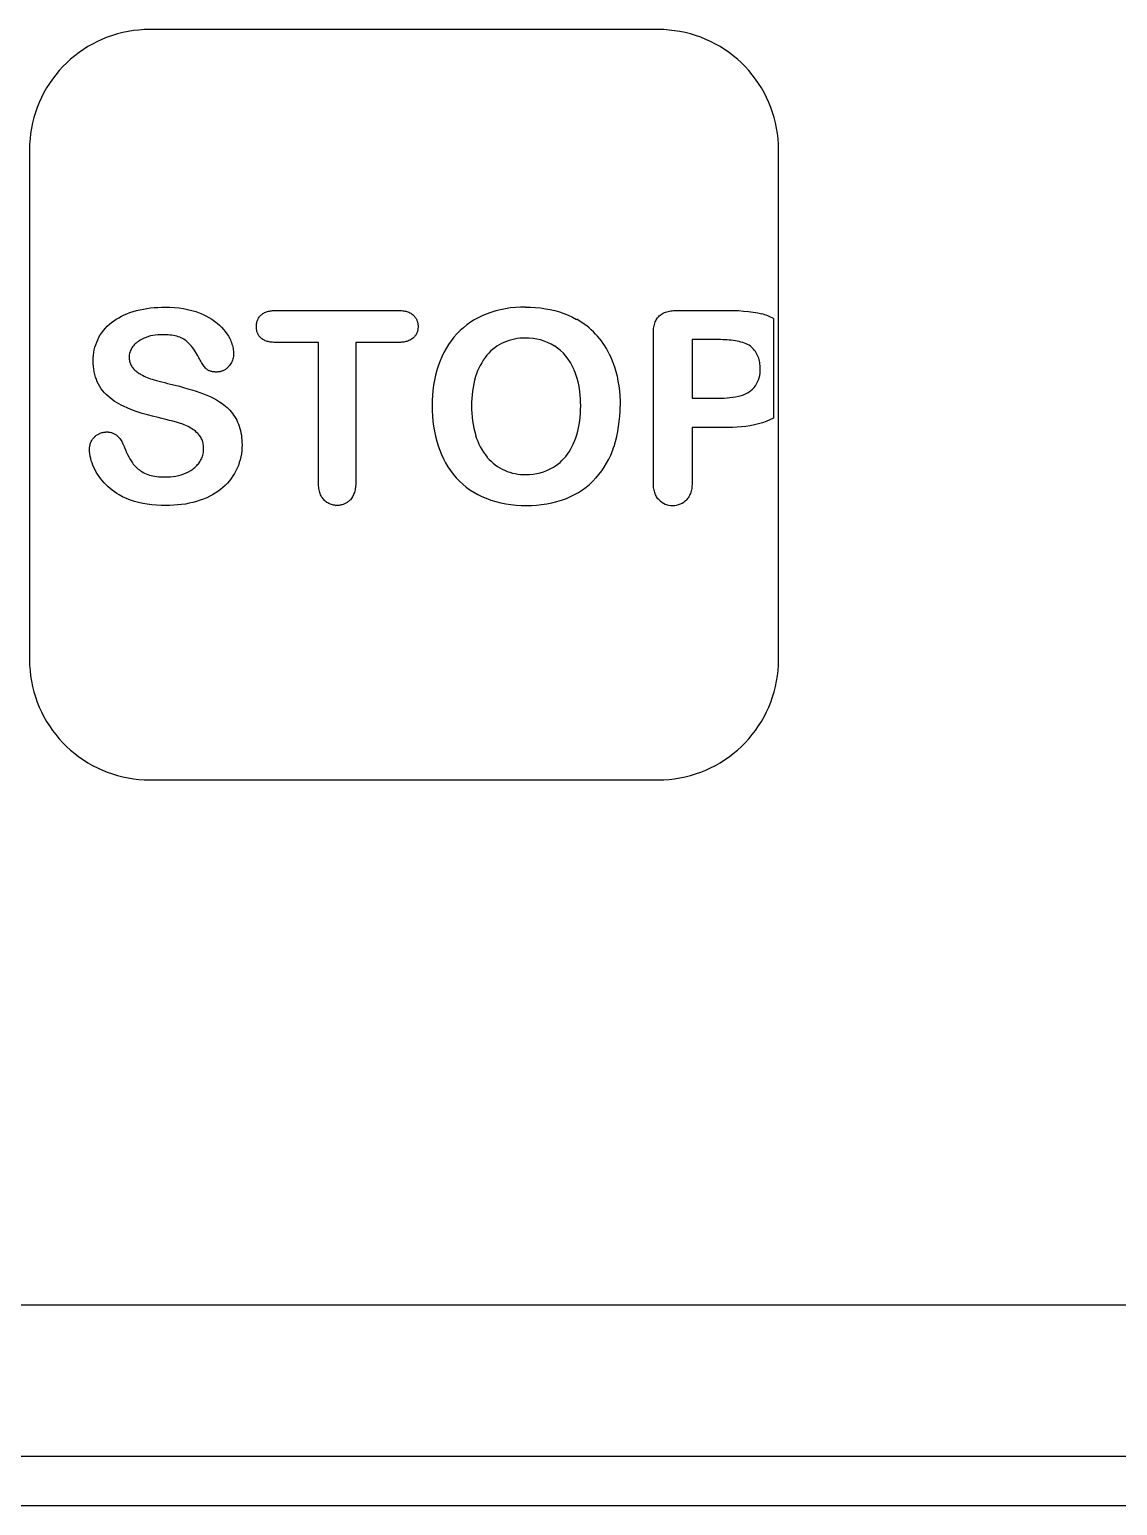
# Model space of a CAD drawing. Extents: x 0 to 144, y 0 to 348.
# Drawn here: x 42.36 to 56.81, y 198.23 to 217.84 of the extents above; entities that cross this region are included whole.
import ezdxf

# ---------------------------------------------------------------- set-up
doc = ezdxf.new("R2010")
doc.units = 0
doc.layers.add('-15N-THT. THIẾT BỊ ĐÓNG MỞ', color=40, linetype='CONTINUOUS')

# ---------------------------------------------------------------- blocks, each defined once
blk = doc.blocks.new('06 - N - SC VSD ATV630U07~55N4')
at = {"layer": '-15N-THT. THIẾT BỊ ĐÓNG MỞ'}
for p, q in [((-28.603, 43.732), (-28.669, 43.706)), ((-28.535, 43.756), (-28.603, 43.732)), ((-28.467, 43.777), (-28.535, 43.756)), ((-28.397, 43.795), (-28.467, 43.777)), ((-28.327, 43.809), (-28.397, 43.795)), ((-28.256, 43.821), (-28.327, 43.809)), ((-28.185, 43.829), (-28.256, 43.821)), ((-28.114, 43.834), (-28.185, 43.829)), ((-28.042, 43.835), (-28.114, 43.834)), ((-21.282, 43.835), (-28.042, 43.835)), ((-21.21, 43.834), (-21.282, 43.835)), ((-21.282, 43.835), (-21.282, 43.835)), ((-21.139, 43.829), (-21.21, 43.834)), ((-21.068, 43.82), (-21.139, 43.829)), ((-20.997, 43.809), (-21.068, 43.82)), ((-20.927, 43.794), (-20.997, 43.809)), ((-20.857, 43.777), (-20.927, 43.794)), ((-20.789, 43.756), (-20.857, 43.777)), ((-20.721, 43.732), (-20.789, 43.756)), ((-20.655, 43.705), (-20.721, 43.732)), ((-28.979, 43.529), (-29.036, 43.486)), ((-28.921, 43.57), (-28.979, 43.529)), ((-28.86, 43.608), (-28.921, 43.57)), ((-28.798, 43.643), (-28.86, 43.608)), ((-28.735, 43.676), (-28.798, 43.643)), ((-28.669, 43.706), (-28.735, 43.676)), ((-20.589, 43.676), (-20.655, 43.705)), ((-20.526, 43.643), (-20.589, 43.676)), ((-20.464, 43.608), (-20.526, 43.643)), ((-20.403, 43.57), (-20.464, 43.608)), ((-20.345, 43.529), (-20.403, 43.57)), ((-20.288, 43.486), (-20.345, 43.529)), ((-29.194, 43.342), (-29.242, 43.289)), ((-29.143, 43.392), (-29.194, 43.342)), ((-29.091, 43.44), (-29.143, 43.392)), ((-29.036, 43.486), (-29.091, 43.44)), ((-20.233, 43.44), (-20.288, 43.486)), ((-20.18, 43.392), (-20.233, 43.44)), ((-20.13, 43.342), (-20.18, 43.392)), ((-20.082, 43.289), (-20.13, 43.342)), ((-29.331, 43.178), (-29.372, 43.119)), ((-29.288, 43.235), (-29.331, 43.178)), ((-29.242, 43.289), (-29.288, 43.235)), ((-20.036, 43.235), (-20.082, 43.289)), ((-19.993, 43.178), (-20.036, 43.235)), ((-19.952, 43.119), (-19.993, 43.178)), ((-29.445, 42.997), (-29.477, 42.933)), ((-29.41, 43.059), (-29.445, 42.997)), ((-29.372, 43.119), (-29.41, 43.059)), ((-19.914, 43.059), (-19.952, 43.119)), ((-19.879, 42.997), (-19.914, 43.059)), ((-19.847, 42.933), (-19.879, 42.997)), ((-29.534, 42.801), (-29.557, 42.734)), ((-29.507, 42.868), (-29.534, 42.801)), ((-29.477, 42.933), (-29.507, 42.868)), ((-19.817, 42.868), (-19.847, 42.933)), ((-19.79, 42.801), (-19.817, 42.868)), ((-19.766, 42.734), (-19.79, 42.801)), ((-29.596, 42.596), (-29.611, 42.525)), ((-29.578, 42.665), (-29.596, 42.596)), ((-29.557, 42.734), (-29.578, 42.665)), ((-19.746, 42.665), (-19.766, 42.734)), ((-19.728, 42.596), (-19.746, 42.665)), ((-19.713, 42.525), (-19.728, 42.596)), ((-29.63, 42.383), (-29.635, 42.312)), ((-29.622, 42.455), (-29.63, 42.383)), ((-29.611, 42.525), (-29.622, 42.455)), ((-19.702, 42.455), (-19.713, 42.525)), ((-19.694, 42.383), (-19.702, 42.455)), ((-19.689, 42.312), (-19.694, 42.383)), ((-29.635, 42.312), (-29.637, 42.24)), ((-29.637, 42.24), (-29.637, 42.24)), ((-29.637, 42.24), (-29.637, 35.462)), ((-19.687, 42.24), (-19.689, 42.312)), ((-19.687, 35.462), (-19.687, 42.24)), ((-19.687, 42.24), (-19.687, 42.24)), ((-28.485, 39.987), (-28.452, 40.007)), ((-28.452, 40.007), (-28.417, 40.026)), ((-28.417, 40.026), (-28.381, 40.043)), ((-28.381, 40.043), (-28.344, 40.059)), ((-28.344, 40.059), (-28.302, 40.075)), ((-28.344, 40.059), (-28.344, 40.059)), ((-28.302, 40.075), (-28.259, 40.089)), ((-28.259, 40.089), (-28.215, 40.102)), ((-28.215, 40.102), (-28.17, 40.113)), ((-28.17, 40.113), (-28.124, 40.122)), ((-28.124, 40.122), (-28.077, 40.13)), ((-28.077, 40.13), (-28.03, 40.136)), ((-28.03, 40.136), (-27.981, 40.141)), ((-27.981, 40.141), (-27.932, 40.144)), ((-27.932, 40.144), (-27.883, 40.146)), ((-27.883, 40.146), (-27.833, 40.147)), ((-27.833, 40.147), (-27.771, 40.146)), ((-27.833, 40.147), (-27.833, 40.147)), ((-27.771, 40.146), (-27.71, 40.143)), ((-27.71, 40.143), (-27.651, 40.137)), ((-27.651, 40.137), (-27.593, 40.128)), ((-27.593, 40.128), (-27.536, 40.118)), ((-27.536, 40.118), (-27.481, 40.104)), ((-27.481, 40.104), (-27.428, 40.088)), ((-27.428, 40.088), (-27.382, 40.072)), ((-27.428, 40.088), (-27.428, 40.088)), ((-27.382, 40.072), (-27.338, 40.053)), ((-27.338, 40.053), (-27.295, 40.033)), ((-27.295, 40.033), (-27.254, 40.011)), ((-27.254, 40.011), (-27.215, 39.987)), ((-26.6, 39.993), (-26.595, 40.003)), ((-26.595, 40.003), (-26.588, 40.012)), ((-26.588, 40.012), (-26.582, 40.021)), ((-26.582, 40.021), (-26.574, 40.03)), ((-26.574, 40.03), (-26.566, 40.039)), ((-26.566, 40.039), (-26.557, 40.046)), ((-26.557, 40.046), (-26.547, 40.054)), ((-26.557, 40.046), (-26.557, 40.046)), ((-26.547, 40.054), (-26.537, 40.061)), ((-26.537, 40.061), (-26.526, 40.068)), ((-26.526, 40.068), (-26.514, 40.074)), ((-26.514, 40.074), (-26.502, 40.08)), ((-26.502, 40.08), (-26.49, 40.084)), ((-26.49, 40.084), (-26.477, 40.089)), ((-26.477, 40.089), (-26.464, 40.092)), ((-26.464, 40.092), (-26.45, 40.095)), ((-26.45, 40.095), (-26.436, 40.098)), ((-26.436, 40.098), (-26.422, 40.1)), ((-26.422, 40.1), (-26.407, 40.102)), ((-26.407, 40.102), (-26.392, 40.103)), ((-26.392, 40.103), (-26.378, 40.103)), ((-26.378, 40.103), (-26.362, 40.104)), ((-26.362, 40.104), (-24.74, 40.104)), ((-26.362, 40.104), (-26.362, 40.104)), ((-24.74, 40.104), (-24.724, 40.103)), ((-24.74, 40.104), (-24.74, 40.104)), ((-24.724, 40.103), (-24.709, 40.103)), ((-24.709, 40.103), (-24.694, 40.102)), ((-24.694, 40.102), (-24.679, 40.1)), ((-24.679, 40.1), (-24.664, 40.098)), ((-24.664, 40.098), (-24.65, 40.095)), ((-24.65, 40.095), (-24.636, 40.092)), ((-24.636, 40.092), (-24.623, 40.088)), ((-24.623, 40.088), (-24.61, 40.084)), ((-24.61, 40.084), (-24.597, 40.079)), ((-24.597, 40.079), (-24.585, 40.073)), ((-24.585, 40.073), (-24.573, 40.067)), ((-24.573, 40.067), (-24.562, 40.06)), ((-24.562, 40.06), (-24.552, 40.052)), ((-24.552, 40.052), (-24.542, 40.044)), ((-24.542, 40.044), (-24.535, 40.038)), ((-24.542, 40.044), (-24.542, 40.044)), ((-24.535, 40.038), (-24.529, 40.031)), ((-24.529, 40.031), (-24.523, 40.025)), ((-24.523, 40.025), (-24.517, 40.018)), ((-24.517, 40.018), (-24.512, 40.01)), ((-24.512, 40.01), (-24.507, 40.003)), ((-24.507, 40.003), (-24.502, 39.995)), ((-23.57, 40.055), (-23.57, 40.055)), ((-23.049, 40.147), (-22.981, 40.146)), ((-23.049, 40.147), (-23.049, 40.147)), ((-22.981, 40.146), (-22.914, 40.142)), ((-22.914, 40.142), (-22.849, 40.136)), ((-22.849, 40.136), (-22.784, 40.127)), ((-22.784, 40.127), (-22.72, 40.116)), ((-22.72, 40.116), (-22.658, 40.101)), ((-22.658, 40.101), (-22.597, 40.084)), ((-22.597, 40.084), (-22.538, 40.064)), ((-22.538, 40.064), (-22.48, 40.041)), ((-22.48, 40.041), (-22.423, 40.015)), ((-22.423, 40.015), (-22.369, 39.985)), ((-21.302, 39.994), (-21.293, 40.007)), ((-21.293, 40.007), (-21.283, 40.02)), ((-21.283, 40.02), (-21.272, 40.031)), ((-21.272, 40.031), (-21.26, 40.041)), ((-21.272, 40.031), (-21.272, 40.031)), ((-21.26, 40.041), (-21.247, 40.05)), ((-21.247, 40.05), (-21.234, 40.059)), ((-21.234, 40.059), (-21.219, 40.067)), ((-21.219, 40.067), (-21.204, 40.074)), ((-21.204, 40.074), (-21.188, 40.08)), ((-21.188, 40.08), (-21.172, 40.085)), ((-21.172, 40.085), (-21.155, 40.09)), ((-21.155, 40.09), (-21.137, 40.094)), ((-21.137, 40.094), (-21.119, 40.097)), ((-21.119, 40.097), (-21.101, 40.099)), ((-21.101, 40.099), (-21.082, 40.101)), ((-21.082, 40.101), (-21.063, 40.103)), ((-21.063, 40.103), (-21.043, 40.103)), ((-21.043, 40.103), (-21.024, 40.104)), ((-21.024, 40.104), (-20.361, 40.104)), ((-21.024, 40.104), (-21.024, 40.104)), ((-20.361, 40.104), (-20.289, 40.103)), ((-20.361, 40.104), (-20.361, 40.104)), ((-20.289, 40.103), (-20.219, 40.101)), ((-20.219, 40.101), (-20.151, 40.096)), ((-20.151, 40.096), (-20.085, 40.09)), ((-20.085, 40.09), (-20.023, 40.082)), ((-20.023, 40.082), (-19.964, 40.071)), ((-19.964, 40.071), (-19.909, 40.058)), ((-19.909, 40.058), (-19.909, 40.058)), ((-28.696, 39.778), (-28.676, 39.808)), ((-28.676, 39.808), (-28.653, 39.838)), ((-28.676, 39.808), (-28.676, 39.808)), ((-28.653, 39.838), (-28.629, 39.866)), ((-28.629, 39.866), (-28.604, 39.893)), ((-28.604, 39.893), (-28.576, 39.919)), ((-28.576, 39.919), (-28.547, 39.943)), ((-28.547, 39.943), (-28.517, 39.966)), ((-28.517, 39.966), (-28.485, 39.987)), ((-27.215, 39.987), (-27.178, 39.961)), ((-27.178, 39.961), (-27.143, 39.933)), ((-27.143, 39.933), (-27.114, 39.907)), ((-27.143, 39.933), (-27.143, 39.933)), ((-27.114, 39.907), (-27.086, 39.88)), ((-27.086, 39.88), (-27.06, 39.852)), ((-27.06, 39.852), (-27.036, 39.823)), ((-27.036, 39.823), (-27.014, 39.793)), ((-26.623, 39.902), (-26.622, 39.914)), ((-26.623, 39.89), (-26.623, 39.902)), ((-26.623, 39.88), (-26.623, 39.89)), ((-26.623, 39.89), (-26.623, 39.89)), ((-26.623, 39.871), (-26.623, 39.88)), ((-26.622, 39.862), (-26.623, 39.871)), ((-26.622, 39.914), (-26.621, 39.926)), ((-26.621, 39.852), (-26.622, 39.862)), ((-26.621, 39.926), (-26.619, 39.938)), ((-26.619, 39.843), (-26.621, 39.852)), ((-26.619, 39.938), (-26.617, 39.95)), ((-26.617, 39.834), (-26.619, 39.843)), ((-26.617, 39.95), (-26.614, 39.961)), ((-26.615, 39.825), (-26.617, 39.834)), ((-26.612, 39.816), (-26.615, 39.825)), ((-26.614, 39.961), (-26.61, 39.972)), ((-26.609, 39.808), (-26.612, 39.816)), ((-26.61, 39.972), (-26.605, 39.982)), ((-26.606, 39.8), (-26.609, 39.808)), ((-26.605, 39.982), (-26.6, 39.993)), ((-24.502, 39.995), (-24.498, 39.987)), ((-24.498, 39.987), (-24.494, 39.979)), ((-24.494, 39.979), (-24.49, 39.971)), ((-24.49, 39.808), (-24.494, 39.8)), ((-24.49, 39.971), (-24.487, 39.963)), ((-24.487, 39.817), (-24.49, 39.808)), ((-24.487, 39.963), (-24.485, 39.954)), ((-24.484, 39.825), (-24.487, 39.817)), ((-24.485, 39.954), (-24.482, 39.945)), ((-24.482, 39.834), (-24.484, 39.825)), ((-24.482, 39.945), (-24.48, 39.936)), ((-24.48, 39.843), (-24.482, 39.834)), ((-24.48, 39.936), (-24.478, 39.927)), ((-24.478, 39.852), (-24.48, 39.843)), ((-24.478, 39.927), (-24.477, 39.918)), ((-24.477, 39.862), (-24.478, 39.852)), ((-24.477, 39.918), (-24.476, 39.909)), ((-24.476, 39.871), (-24.477, 39.862)), ((-24.476, 39.909), (-24.476, 39.899)), ((-24.476, 39.899), (-24.476, 39.89)), ((-24.476, 39.89), (-24.476, 39.88)), ((-24.476, 39.89), (-24.476, 39.89)), ((-24.476, 39.88), (-24.476, 39.871)), ((-22.369, 39.985), (-22.369, 39.985)), ((-21.35, 39.807), (-21.349, 39.826)), ((-21.35, 39.787), (-21.35, 39.807)), ((-21.349, 39.826), (-21.348, 39.845)), ((-21.348, 39.845), (-21.346, 39.864)), ((-21.346, 39.864), (-21.343, 39.882)), ((-21.343, 39.882), (-21.34, 39.9)), ((-21.34, 39.9), (-21.336, 39.917)), ((-21.336, 39.917), (-21.331, 39.934)), ((-21.331, 39.934), (-21.325, 39.95)), ((-21.325, 39.95), (-21.318, 39.965)), ((-21.318, 39.965), (-21.311, 39.98)), ((-21.311, 39.98), (-21.302, 39.994)), ((-19.755, 39.995), (-19.755, 38.674)), ((-19.755, 39.995), (-19.755, 39.995)), ((-28.776, 39.579), (-28.767, 39.614)), ((-28.767, 39.614), (-28.757, 39.648)), ((-28.757, 39.648), (-28.744, 39.682)), ((-28.744, 39.682), (-28.73, 39.715)), ((-28.73, 39.715), (-28.714, 39.747)), ((-28.714, 39.747), (-28.696, 39.778)), ((-28.267, 39.619), (-28.276, 39.605)), ((-28.256, 39.632), (-28.267, 39.619)), ((-28.245, 39.645), (-28.256, 39.632)), ((-28.232, 39.658), (-28.245, 39.645)), ((-28.219, 39.669), (-28.232, 39.658)), ((-28.206, 39.681), (-28.219, 39.669)), ((-28.191, 39.692), (-28.206, 39.681)), ((-28.167, 39.708), (-28.191, 39.692)), ((-28.191, 39.692), (-28.191, 39.692)), ((-28.141, 39.722), (-28.167, 39.708)), ((-28.115, 39.735), (-28.141, 39.722)), ((-28.087, 39.746), (-28.115, 39.735)), ((-28.058, 39.756), (-28.087, 39.746)), ((-28.028, 39.764), (-28.058, 39.756)), ((-27.997, 39.77), (-28.028, 39.764)), ((-27.966, 39.775), (-27.997, 39.77)), ((-27.934, 39.778), (-27.966, 39.775)), ((-27.901, 39.78), (-27.934, 39.778)), ((-27.868, 39.78), (-27.901, 39.78)), ((-27.843, 39.78), (-27.868, 39.78)), ((-27.868, 39.78), (-27.868, 39.78)), ((-27.819, 39.779), (-27.843, 39.78)), ((-27.795, 39.778), (-27.819, 39.779)), ((-27.772, 39.776), (-27.795, 39.778)), ((-27.749, 39.773), (-27.772, 39.776)), ((-27.726, 39.769), (-27.749, 39.773)), ((-27.704, 39.765), (-27.726, 39.769)), ((-27.682, 39.76), (-27.704, 39.765)), ((-27.662, 39.754), (-27.682, 39.76)), ((-27.642, 39.747), (-27.662, 39.754)), ((-27.623, 39.739), (-27.642, 39.747)), ((-27.604, 39.73), (-27.623, 39.739)), ((-27.587, 39.721), (-27.604, 39.73)), ((-27.571, 39.71), (-27.587, 39.721)), ((-27.555, 39.698), (-27.571, 39.71)), ((-27.537, 39.682), (-27.555, 39.698)), ((-27.555, 39.698), (-27.555, 39.698)), ((-27.519, 39.665), (-27.537, 39.682)), ((-27.502, 39.648), (-27.519, 39.665)), ((-27.486, 39.629), (-27.502, 39.648)), ((-27.47, 39.609), (-27.486, 39.629)), ((-27.455, 39.588), (-27.47, 39.609)), ((-27.014, 39.793), (-26.995, 39.763)), ((-26.995, 39.763), (-26.978, 39.732)), ((-26.978, 39.732), (-26.969, 39.713)), ((-26.978, 39.732), (-26.978, 39.732)), ((-26.969, 39.713), (-26.961, 39.694)), ((-26.961, 39.694), (-26.954, 39.676)), ((-26.954, 39.676), (-26.948, 39.657)), ((-26.948, 39.657), (-26.942, 39.638)), ((-26.942, 39.638), (-26.937, 39.619)), ((-26.937, 39.619), (-26.933, 39.6)), ((-26.602, 39.791), (-26.606, 39.8)), ((-26.598, 39.784), (-26.602, 39.791)), ((-26.594, 39.776), (-26.598, 39.784)), ((-26.589, 39.768), (-26.594, 39.776)), ((-26.584, 39.761), (-26.589, 39.768)), ((-26.578, 39.754), (-26.584, 39.761)), ((-26.572, 39.747), (-26.578, 39.754)), ((-26.566, 39.741), (-26.572, 39.747)), ((-26.559, 39.735), (-26.566, 39.741)), ((-26.55, 39.727), (-26.559, 39.735)), ((-26.559, 39.735), (-26.559, 39.735)), ((-26.539, 39.719), (-26.55, 39.727)), ((-26.528, 39.713), (-26.539, 39.719)), ((-26.517, 39.707), (-26.528, 39.713)), ((-26.505, 39.701), (-26.517, 39.707)), ((-26.492, 39.696), (-26.505, 39.701)), ((-26.479, 39.692), (-26.492, 39.696)), ((-26.466, 39.689), (-26.479, 39.692)), ((-26.452, 39.686), (-26.466, 39.689)), ((-26.438, 39.683), (-26.452, 39.686)), ((-26.423, 39.681), (-26.438, 39.683)), ((-26.408, 39.68), (-26.423, 39.681)), ((-26.393, 39.679), (-26.408, 39.68)), ((-26.378, 39.678), (-26.393, 39.679)), ((-26.362, 39.678), (-26.378, 39.678)), ((-25.799, 39.678), (-26.362, 39.678)), ((-26.362, 39.678), (-26.362, 39.678)), ((-25.799, 37.827), (-25.799, 39.678)), ((-25.799, 39.678), (-25.799, 39.678)), ((-24.74, 39.678), (-25.303, 39.678)), ((-25.303, 39.678), (-25.303, 37.827)), ((-25.303, 39.678), (-25.303, 39.678)), ((-24.725, 39.678), (-24.74, 39.678)), ((-24.74, 39.678), (-24.74, 39.678)), ((-24.709, 39.679), (-24.725, 39.678)), ((-24.694, 39.68), (-24.709, 39.679)), ((-24.68, 39.681), (-24.694, 39.68)), ((-24.665, 39.683), (-24.68, 39.681)), ((-24.651, 39.686), (-24.665, 39.683)), ((-24.637, 39.689), (-24.651, 39.686)), ((-24.623, 39.693), (-24.637, 39.689)), ((-24.61, 39.697), (-24.623, 39.693)), ((-24.597, 39.702), (-24.61, 39.697)), ((-24.585, 39.707), (-24.597, 39.702)), ((-24.574, 39.714), (-24.585, 39.707)), ((-24.563, 39.72), (-24.574, 39.714)), ((-24.552, 39.728), (-24.563, 39.72)), ((-24.542, 39.736), (-24.552, 39.728)), ((-24.535, 39.742), (-24.542, 39.736)), ((-24.542, 39.736), (-24.542, 39.736)), ((-24.529, 39.748), (-24.535, 39.742)), ((-24.523, 39.755), (-24.529, 39.748)), ((-24.517, 39.762), (-24.523, 39.755)), ((-24.512, 39.769), (-24.517, 39.762)), ((-24.507, 39.776), (-24.512, 39.769)), ((-24.502, 39.784), (-24.507, 39.776)), ((-24.498, 39.792), (-24.502, 39.784)), ((-24.494, 39.8), (-24.498, 39.792)), ((-23.96, 39.793), (-23.96, 39.793)), ((-23.335, 39.678), (-23.335, 39.678)), ((-23.049, 39.737), (-23.049, 39.737)), ((-22.664, 39.631), (-22.664, 39.631)), ((-21.35, 37.823), (-21.35, 39.787)), ((-21.35, 39.787), (-21.35, 39.787)), ((-20.486, 39.716), (-20.834, 39.716)), ((-20.834, 39.716), (-20.834, 38.937)), ((-20.834, 39.716), (-20.834, 39.716)), ((-20.457, 39.716), (-20.486, 39.716)), ((-20.486, 39.716), (-20.486, 39.716)), ((-20.428, 39.715), (-20.457, 39.716)), ((-20.399, 39.714), (-20.428, 39.715)), ((-20.37, 39.712), (-20.399, 39.714)), ((-20.342, 39.71), (-20.37, 39.712)), ((-20.315, 39.707), (-20.342, 39.71)), ((-20.288, 39.704), (-20.315, 39.707)), ((-20.261, 39.7), (-20.288, 39.704)), ((-20.235, 39.695), (-20.261, 39.7)), ((-20.21, 39.69), (-20.235, 39.695)), ((-20.186, 39.684), (-20.21, 39.69)), ((-20.162, 39.677), (-20.186, 39.684)), ((-20.14, 39.669), (-20.162, 39.677)), ((-20.118, 39.66), (-20.14, 39.669)), ((-20.098, 39.65), (-20.118, 39.66)), ((-20.079, 39.64), (-20.098, 39.65)), ((-20.061, 39.628), (-20.079, 39.64)), ((-20.045, 39.615), (-20.061, 39.628)), ((-20.031, 39.602), (-20.045, 39.615)), ((-28.791, 39.434), (-28.79, 39.471)), ((-28.79, 39.397), (-28.791, 39.434)), ((-28.791, 39.434), (-28.791, 39.434)), ((-28.79, 39.471), (-28.787, 39.508)), ((-28.787, 39.508), (-28.782, 39.544)), ((-28.782, 39.544), (-28.776, 39.579)), ((-28.312, 39.498), (-28.313, 39.481)), ((-28.313, 39.481), (-28.312, 39.468)), ((-28.313, 39.481), (-28.313, 39.481)), ((-28.311, 39.514), (-28.312, 39.498)), ((-28.312, 39.468), (-28.311, 39.455)), ((-28.308, 39.53), (-28.311, 39.514)), ((-28.311, 39.455), (-28.31, 39.442)), ((-28.31, 39.442), (-28.308, 39.429)), ((-28.304, 39.546), (-28.308, 39.53)), ((-28.308, 39.429), (-28.305, 39.417)), ((-28.305, 39.417), (-28.301, 39.405)), ((-28.298, 39.562), (-28.304, 39.546)), ((-28.292, 39.577), (-28.298, 39.562)), ((-28.285, 39.591), (-28.292, 39.577)), ((-28.276, 39.605), (-28.285, 39.591)), ((-27.44, 39.567), (-27.455, 39.588)), ((-27.426, 39.545), (-27.44, 39.567)), ((-27.413, 39.522), (-27.426, 39.545)), ((-27.4, 39.499), (-27.413, 39.522)), ((-27.387, 39.475), (-27.4, 39.499)), ((-27.379, 39.459), (-27.387, 39.475)), ((-27.387, 39.475), (-27.387, 39.475)), ((-27.371, 39.443), (-27.379, 39.459)), ((-27.362, 39.428), (-27.371, 39.443)), ((-27.354, 39.413), (-27.362, 39.428)), ((-27.345, 39.399), (-27.354, 39.413)), ((-26.953, 39.413), (-26.961, 39.399)), ((-26.946, 39.428), (-26.953, 39.413)), ((-26.94, 39.444), (-26.946, 39.428)), ((-26.935, 39.459), (-26.94, 39.444)), ((-26.931, 39.475), (-26.935, 39.459)), ((-26.933, 39.6), (-26.93, 39.581)), ((-26.928, 39.492), (-26.931, 39.475)), ((-26.93, 39.581), (-26.928, 39.562)), ((-26.928, 39.562), (-26.926, 39.544)), ((-26.926, 39.508), (-26.928, 39.492)), ((-26.926, 39.544), (-26.926, 39.525)), ((-26.926, 39.525), (-26.926, 39.508)), ((-26.926, 39.525), (-26.926, 39.525)), ((-23.561, 39.509), (-23.561, 39.509)), ((-21.938, 39.528), (-21.912, 39.471)), ((-21.938, 39.528), (-21.938, 39.528)), ((-21.912, 39.471), (-21.888, 39.413)), ((-21.888, 39.413), (-21.867, 39.353)), ((-20.018, 39.587), (-20.031, 39.602)), ((-20.031, 39.602), (-20.031, 39.602)), ((-20.005, 39.572), (-20.018, 39.587)), ((-19.994, 39.556), (-20.005, 39.572)), ((-19.983, 39.54), (-19.994, 39.556)), ((-19.974, 39.523), (-19.983, 39.54)), ((-19.965, 39.505), (-19.974, 39.523)), ((-19.958, 39.487), (-19.965, 39.505)), ((-19.951, 39.468), (-19.958, 39.487)), ((-19.945, 39.45), (-19.951, 39.468)), ((-19.941, 39.43), (-19.945, 39.45)), ((-19.937, 39.41), (-19.941, 39.43)), ((-28.788, 39.36), (-28.79, 39.397)), ((-28.784, 39.323), (-28.788, 39.36)), ((-28.778, 39.288), (-28.784, 39.323)), ((-28.77, 39.253), (-28.778, 39.288)), ((-28.761, 39.219), (-28.77, 39.253)), ((-28.749, 39.186), (-28.761, 39.219)), ((-28.301, 39.405), (-28.296, 39.393)), ((-28.296, 39.393), (-28.291, 39.381)), ((-28.291, 39.381), (-28.285, 39.37)), ((-28.285, 39.37), (-28.279, 39.359)), ((-28.279, 39.359), (-28.271, 39.349)), ((-28.271, 39.349), (-28.263, 39.339)), ((-28.271, 39.349), (-28.271, 39.349)), ((-28.263, 39.339), (-28.255, 39.328)), ((-28.255, 39.328), (-28.245, 39.319)), ((-28.245, 39.319), (-28.236, 39.309)), ((-28.236, 39.309), (-28.226, 39.3)), ((-28.226, 39.3), (-28.215, 39.292)), ((-28.215, 39.292), (-28.204, 39.283)), ((-28.204, 39.283), (-28.193, 39.275)), ((-28.193, 39.275), (-28.181, 39.267)), ((-28.181, 39.267), (-28.169, 39.26)), ((-28.169, 39.26), (-28.157, 39.253)), ((-28.157, 39.253), (-28.136, 39.242)), ((-28.157, 39.253), (-28.157, 39.253)), ((-28.136, 39.242), (-28.115, 39.232)), ((-28.115, 39.232), (-28.094, 39.222)), ((-28.094, 39.222), (-28.073, 39.213)), ((-27.336, 39.386), (-27.345, 39.399)), ((-27.327, 39.373), (-27.336, 39.386)), ((-27.318, 39.36), (-27.327, 39.373)), ((-27.308, 39.349), (-27.318, 39.36)), ((-27.299, 39.338), (-27.308, 39.349)), ((-27.289, 39.328), (-27.299, 39.338)), ((-27.282, 39.322), (-27.289, 39.328)), ((-27.289, 39.328), (-27.289, 39.328)), ((-27.275, 39.317), (-27.282, 39.322)), ((-27.267, 39.312), (-27.275, 39.317)), ((-27.259, 39.307), (-27.267, 39.312)), ((-27.251, 39.303), (-27.259, 39.307)), ((-27.242, 39.299), (-27.251, 39.303)), ((-27.233, 39.296), (-27.242, 39.299)), ((-27.224, 39.293), (-27.233, 39.296)), ((-27.214, 39.291), (-27.224, 39.293)), ((-27.205, 39.289), (-27.214, 39.291)), ((-27.195, 39.288), (-27.205, 39.289)), ((-27.185, 39.286), (-27.195, 39.288)), ((-27.174, 39.286), (-27.185, 39.286)), ((-27.164, 39.285), (-27.174, 39.286)), ((-27.153, 39.285), (-27.164, 39.285)), ((-27.144, 39.285), (-27.153, 39.285)), ((-27.153, 39.285), (-27.153, 39.285)), ((-27.134, 39.286), (-27.144, 39.285)), ((-27.124, 39.287), (-27.134, 39.286)), ((-27.115, 39.288), (-27.124, 39.287)), ((-27.105, 39.29), (-27.115, 39.288)), ((-27.096, 39.292), (-27.105, 39.29)), ((-27.087, 39.295), (-27.096, 39.292)), ((-27.078, 39.298), (-27.087, 39.295)), ((-27.069, 39.301), (-27.078, 39.298)), ((-27.06, 39.305), (-27.069, 39.301)), ((-27.052, 39.31), (-27.06, 39.305)), ((-27.043, 39.314), (-27.052, 39.31)), ((-27.035, 39.32), (-27.043, 39.314)), ((-27.028, 39.325), (-27.035, 39.32)), ((-27.02, 39.331), (-27.028, 39.325)), ((-27.013, 39.337), (-27.02, 39.331)), ((-27.005, 39.344), (-27.013, 39.337)), ((-26.998, 39.351), (-27.005, 39.344)), ((-26.992, 39.358), (-26.998, 39.351)), ((-26.981, 39.371), (-26.992, 39.358)), ((-26.992, 39.358), (-26.992, 39.358)), ((-26.971, 39.385), (-26.981, 39.371)), ((-26.961, 39.399), (-26.971, 39.385)), ((-24.204, 39.375), (-24.204, 39.375)), ((-23.711, 39.224), (-23.711, 39.224)), ((-22.39, 39.281), (-22.406, 39.321)), ((-22.406, 39.321), (-22.406, 39.321)), ((-22.375, 39.241), (-22.39, 39.281)), ((-22.362, 39.199), (-22.375, 39.241)), ((-21.867, 39.353), (-21.849, 39.292)), ((-21.849, 39.292), (-21.833, 39.229)), ((-21.833, 39.229), (-21.82, 39.166)), ((-19.934, 39.39), (-19.937, 39.41)), ((-19.932, 39.37), (-19.934, 39.39)), ((-19.931, 39.349), (-19.932, 39.37)), ((-19.93, 39.328), (-19.931, 39.349)), ((-19.93, 39.328), (-19.93, 39.328)), ((-28.736, 39.153), (-28.749, 39.186)), ((-28.72, 39.122), (-28.736, 39.153)), ((-28.703, 39.093), (-28.72, 39.122)), ((-28.683, 39.064), (-28.703, 39.093)), ((-28.662, 39.037), (-28.683, 39.064)), ((-28.683, 39.064), (-28.683, 39.064)), ((-28.64, 39.011), (-28.662, 39.037)), ((-28.073, 39.213), (-28.052, 39.205)), ((-28.052, 39.205), (-28.031, 39.197)), ((-28.031, 39.197), (-28.009, 39.19)), ((-28.009, 39.19), (-27.981, 39.182)), ((-28.009, 39.19), (-28.009, 39.19)), ((-27.981, 39.182), (-27.95, 39.173)), ((-27.95, 39.173), (-27.916, 39.164)), ((-27.916, 39.164), (-27.879, 39.154)), ((-27.879, 39.154), (-27.841, 39.145)), ((-27.841, 39.145), (-27.802, 39.135)), ((-27.802, 39.135), (-27.762, 39.125)), ((-27.762, 39.125), (-27.704, 39.111)), ((-27.762, 39.125), (-27.762, 39.125)), ((-27.704, 39.111), (-27.646, 39.096)), ((-27.646, 39.096), (-27.59, 39.08)), ((-27.59, 39.08), (-27.534, 39.064)), ((-27.534, 39.064), (-27.479, 39.048)), ((-27.479, 39.048), (-27.425, 39.031)), ((-27.425, 39.031), (-27.373, 39.013)), ((-22.351, 39.156), (-22.362, 39.199)), ((-22.341, 39.113), (-22.351, 39.156)), ((-22.333, 39.068), (-22.341, 39.113)), ((-22.326, 39.023), (-22.333, 39.068)), ((-22.321, 38.977), (-22.326, 39.023)), ((-21.82, 39.166), (-21.81, 39.101)), ((-21.81, 39.101), (-21.802, 39.035)), ((-21.802, 39.035), (-21.796, 38.969)), ((-19.995, 39.101), (-19.995, 39.101)), ((-28.617, 38.987), (-28.64, 39.011)), ((-28.592, 38.963), (-28.617, 38.987)), ((-28.566, 38.941), (-28.592, 38.963)), ((-28.54, 38.919), (-28.566, 38.941)), ((-28.512, 38.899), (-28.54, 38.919)), ((-28.482, 38.88), (-28.512, 38.899)), ((-28.452, 38.862), (-28.482, 38.88)), ((-28.421, 38.845), (-28.452, 38.862)), ((-28.389, 38.83), (-28.421, 38.845)), ((-28.331, 38.804), (-28.389, 38.83)), ((-28.389, 38.83), (-28.389, 38.83)), ((-27.373, 39.013), (-27.326, 38.996)), ((-27.373, 39.013), (-27.373, 39.013)), ((-27.326, 38.996), (-27.281, 38.978)), ((-27.281, 38.978), (-27.236, 38.958)), ((-27.236, 38.958), (-27.194, 38.937)), ((-27.194, 38.937), (-27.152, 38.915)), ((-27.152, 38.915), (-27.113, 38.891)), ((-27.113, 38.891), (-27.076, 38.865)), ((-27.076, 38.865), (-27.054, 38.849)), ((-27.076, 38.865), (-27.076, 38.865)), ((-27.054, 38.849), (-27.033, 38.832)), ((-27.033, 38.832), (-27.013, 38.815)), ((-24.288, 38.837), (-24.288, 38.837)), ((-23.765, 38.837), (-23.765, 38.837)), ((-22.318, 38.931), (-22.321, 38.977)), ((-22.316, 38.884), (-22.318, 38.931)), ((-22.315, 38.837), (-22.316, 38.884)), ((-22.316, 38.786), (-22.315, 38.837)), ((-22.315, 38.837), (-22.315, 38.837)), ((-21.796, 38.969), (-21.793, 38.901)), ((-21.793, 38.901), (-21.792, 38.833)), ((-21.792, 38.833), (-21.792, 38.833)), ((-20.834, 38.937), (-20.486, 38.937)), ((-20.834, 38.937), (-20.834, 38.937)), ((-20.486, 38.937), (-20.486, 38.937)), ((-20.182, 38.975), (-20.182, 38.975)), ((-28.269, 38.779), (-28.331, 38.804)), ((-28.205, 38.757), (-28.269, 38.779)), ((-28.139, 38.735), (-28.205, 38.757)), ((-28.071, 38.716), (-28.139, 38.735)), ((-28.001, 38.697), (-28.071, 38.716)), ((-27.929, 38.68), (-28.001, 38.697)), ((-27.877, 38.668), (-27.929, 38.68)), ((-27.929, 38.68), (-27.929, 38.68)), ((-27.827, 38.656), (-27.877, 38.668)), ((-27.778, 38.643), (-27.827, 38.656)), ((-27.731, 38.631), (-27.778, 38.643)), ((-27.686, 38.618), (-27.731, 38.631)), ((-27.013, 38.815), (-26.993, 38.796)), ((-26.993, 38.796), (-26.975, 38.777)), ((-26.975, 38.777), (-26.957, 38.757)), ((-26.957, 38.757), (-26.941, 38.736)), ((-26.941, 38.736), (-26.925, 38.714)), ((-26.925, 38.714), (-26.91, 38.692)), ((-26.91, 38.692), (-26.897, 38.669)), ((-26.897, 38.669), (-26.884, 38.645)), ((-26.884, 38.645), (-26.872, 38.619)), ((-26.884, 38.645), (-26.884, 38.645)), ((-22.334, 38.59), (-22.327, 38.638)), ((-22.327, 38.638), (-22.322, 38.687)), ((-22.322, 38.687), (-22.318, 38.736)), ((-22.318, 38.736), (-22.316, 38.786)), ((-19.85, 38.63), (-19.9, 38.611)), ((-19.801, 38.651), (-19.85, 38.63)), ((-19.755, 38.674), (-19.801, 38.651)), ((-19.755, 38.674), (-19.755, 38.674)), ((-28.768, 38.428), (-28.761, 38.435)), ((-28.761, 38.435), (-28.754, 38.441)), ((-28.754, 38.441), (-28.746, 38.447)), ((-28.746, 38.447), (-28.738, 38.452)), ((-28.738, 38.452), (-28.73, 38.457)), ((-28.73, 38.457), (-28.722, 38.462)), ((-28.722, 38.462), (-28.713, 38.466)), ((-28.713, 38.466), (-28.704, 38.47)), ((-28.704, 38.47), (-28.696, 38.474)), ((-28.696, 38.474), (-28.686, 38.477)), ((-28.686, 38.477), (-28.677, 38.48)), ((-28.677, 38.48), (-28.668, 38.482)), ((-28.668, 38.482), (-28.658, 38.484)), ((-28.658, 38.484), (-28.648, 38.486)), ((-28.648, 38.486), (-28.638, 38.487)), ((-28.638, 38.487), (-28.628, 38.488)), ((-28.628, 38.488), (-28.618, 38.489)), ((-28.618, 38.489), (-28.608, 38.489)), ((-28.608, 38.489), (-28.598, 38.489)), ((-28.608, 38.489), (-28.608, 38.489)), ((-28.598, 38.489), (-28.588, 38.488)), ((-28.588, 38.488), (-28.578, 38.487)), ((-28.578, 38.487), (-28.568, 38.485)), ((-28.568, 38.485), (-28.558, 38.483)), ((-28.558, 38.483), (-28.548, 38.481)), ((-28.548, 38.481), (-28.539, 38.478)), ((-28.539, 38.478), (-28.53, 38.474)), ((-28.53, 38.474), (-28.521, 38.47)), ((-28.521, 38.47), (-28.512, 38.466)), ((-28.512, 38.466), (-28.503, 38.461)), ((-28.503, 38.461), (-28.495, 38.455)), ((-28.495, 38.455), (-28.486, 38.45)), ((-28.486, 38.45), (-28.479, 38.443)), ((-28.479, 38.443), (-28.471, 38.437)), ((-28.471, 38.437), (-28.46, 38.426)), ((-28.471, 38.437), (-28.471, 38.437)), ((-27.643, 38.605), (-27.686, 38.618)), ((-27.602, 38.591), (-27.643, 38.605)), ((-27.581, 38.584), (-27.602, 38.591)), ((-27.602, 38.591), (-27.602, 38.591)), ((-27.56, 38.576), (-27.581, 38.584)), ((-27.54, 38.567), (-27.56, 38.576)), ((-27.521, 38.557), (-27.54, 38.567)), ((-27.502, 38.546), (-27.521, 38.557)), ((-27.484, 38.535), (-27.502, 38.546)), ((-27.466, 38.523), (-27.484, 38.535)), ((-27.449, 38.511), (-27.466, 38.523)), ((-27.433, 38.498), (-27.449, 38.511)), ((-27.417, 38.484), (-27.433, 38.498)), ((-27.402, 38.47), (-27.417, 38.484)), ((-27.392, 38.459), (-27.402, 38.47)), ((-27.402, 38.47), (-27.402, 38.47)), ((-27.382, 38.448), (-27.392, 38.459)), ((-27.373, 38.436), (-27.382, 38.448)), ((-27.365, 38.424), (-27.373, 38.436)), ((-26.872, 38.619), (-26.86, 38.592)), ((-26.86, 38.592), (-26.85, 38.565)), ((-26.85, 38.565), (-26.842, 38.536)), ((-26.842, 38.536), (-26.834, 38.507)), ((-26.834, 38.507), (-26.828, 38.478)), ((-26.828, 38.478), (-26.823, 38.447)), ((-26.823, 38.447), (-26.819, 38.416)), ((-23.711, 38.444), (-23.711, 38.444)), ((-22.38, 38.41), (-22.365, 38.453)), ((-22.365, 38.453), (-22.353, 38.498)), ((-22.353, 38.498), (-22.343, 38.544)), ((-22.343, 38.544), (-22.334, 38.59)), ((-20.361, 38.548), (-20.834, 38.548)), ((-20.834, 38.548), (-20.834, 37.827)), ((-20.834, 38.548), (-20.834, 38.548)), ((-20.3, 38.549), (-20.361, 38.548)), ((-20.361, 38.548), (-20.361, 38.548)), ((-20.239, 38.552), (-20.3, 38.549)), ((-20.179, 38.556), (-20.239, 38.552)), ((-20.121, 38.563), (-20.179, 38.556)), ((-20.063, 38.571), (-20.121, 38.563)), ((-20.007, 38.582), (-20.063, 38.571)), ((-19.953, 38.596), (-20.007, 38.582)), ((-19.9, 38.611), (-19.953, 38.596)), ((-28.839, 38.273), (-28.838, 38.285)), ((-28.839, 38.261), (-28.839, 38.273)), ((-28.838, 38.23), (-28.839, 38.261)), ((-28.839, 38.261), (-28.839, 38.261)), ((-28.838, 38.285), (-28.837, 38.297)), ((-28.837, 38.297), (-28.835, 38.309)), ((-28.835, 38.309), (-28.833, 38.32)), ((-28.833, 38.32), (-28.829, 38.331)), ((-28.829, 38.331), (-28.826, 38.342)), ((-28.826, 38.342), (-28.821, 38.353)), ((-28.821, 38.353), (-28.816, 38.363)), ((-28.816, 38.363), (-28.811, 38.374)), ((-28.811, 38.374), (-28.805, 38.384)), ((-28.805, 38.384), (-28.798, 38.394)), ((-28.798, 38.394), (-28.791, 38.403)), ((-28.791, 38.403), (-28.783, 38.412)), ((-28.783, 38.412), (-28.775, 38.421)), ((-28.775, 38.421), (-28.768, 38.428)), ((-28.775, 38.421), (-28.775, 38.421)), ((-28.46, 38.426), (-28.449, 38.414)), ((-28.449, 38.414), (-28.439, 38.402)), ((-28.439, 38.402), (-28.43, 38.389)), ((-28.43, 38.389), (-28.421, 38.375)), ((-28.421, 38.375), (-28.412, 38.361)), ((-28.412, 38.361), (-28.404, 38.346)), ((-28.404, 38.346), (-28.396, 38.331)), ((-28.396, 38.331), (-28.388, 38.315)), ((-28.388, 38.315), (-28.381, 38.298)), ((-28.381, 38.298), (-28.374, 38.282)), ((-28.374, 38.282), (-28.361, 38.25)), ((-28.374, 38.282), (-28.374, 38.282)), ((-28.361, 38.25), (-28.348, 38.218)), ((-27.358, 38.411), (-27.365, 38.424)), ((-27.351, 38.397), (-27.358, 38.411)), ((-27.345, 38.384), (-27.351, 38.397)), ((-27.34, 38.37), (-27.345, 38.384)), ((-27.336, 38.356), (-27.34, 38.37)), ((-27.332, 38.341), (-27.336, 38.356)), ((-27.329, 38.326), (-27.332, 38.341)), ((-27.327, 38.311), (-27.329, 38.326)), ((-27.325, 38.296), (-27.327, 38.311)), ((-27.324, 38.28), (-27.325, 38.296)), ((-27.325, 38.231), (-27.324, 38.248)), ((-27.324, 38.265), (-27.324, 38.28)), ((-27.324, 38.248), (-27.324, 38.265)), ((-27.324, 38.265), (-27.324, 38.265)), ((-26.818, 38.239), (-26.823, 38.199)), ((-26.819, 38.416), (-26.817, 38.385)), ((-26.815, 38.279), (-26.818, 38.239)), ((-26.817, 38.385), (-26.815, 38.353)), ((-26.815, 38.353), (-26.814, 38.32)), ((-26.814, 38.32), (-26.815, 38.279)), ((-26.814, 38.32), (-26.814, 38.32)), ((-24.208, 38.303), (-24.208, 38.303)), ((-22.47, 38.226), (-22.45, 38.258)), ((-22.45, 38.258), (-22.431, 38.292)), ((-22.431, 38.292), (-22.414, 38.327)), ((-22.414, 38.327), (-22.396, 38.368)), ((-22.414, 38.327), (-22.414, 38.327)), ((-22.396, 38.368), (-22.38, 38.41)), ((-21.872, 38.296), (-21.872, 38.296)), ((-28.836, 38.2), (-28.838, 38.23)), ((-28.831, 38.169), (-28.836, 38.2)), ((-28.824, 38.138), (-28.831, 38.169)), ((-28.816, 38.107), (-28.824, 38.138)), ((-28.806, 38.077), (-28.816, 38.107)), ((-28.794, 38.046), (-28.806, 38.077)), ((-28.781, 38.016), (-28.794, 38.046)), ((-28.348, 38.218), (-28.333, 38.188)), ((-28.333, 38.188), (-28.318, 38.159)), ((-28.318, 38.159), (-28.303, 38.131)), ((-28.303, 38.131), (-28.287, 38.104)), ((-28.287, 38.104), (-28.27, 38.078)), ((-28.27, 38.078), (-28.259, 38.063)), ((-28.27, 38.078), (-28.27, 38.078)), ((-28.259, 38.063), (-28.247, 38.049)), ((-28.247, 38.049), (-28.234, 38.034)), ((-27.428, 38.03), (-27.416, 38.042)), ((-27.416, 38.042), (-27.404, 38.055)), ((-27.404, 38.055), (-27.393, 38.067)), ((-27.393, 38.067), (-27.383, 38.08)), ((-27.383, 38.08), (-27.374, 38.094)), ((-27.374, 38.094), (-27.365, 38.108)), ((-27.365, 38.108), (-27.357, 38.122)), ((-27.357, 38.122), (-27.35, 38.137)), ((-27.35, 38.137), (-27.344, 38.152)), ((-27.344, 38.152), (-27.339, 38.167)), ((-27.339, 38.167), (-27.334, 38.183)), ((-27.334, 38.183), (-27.33, 38.199)), ((-27.33, 38.199), (-27.327, 38.215)), ((-27.327, 38.215), (-27.325, 38.231)), ((-26.862, 38.045), (-26.877, 38.009)), ((-26.85, 38.083), (-26.862, 38.045)), ((-26.839, 38.121), (-26.85, 38.083)), ((-26.83, 38.16), (-26.839, 38.121)), ((-26.823, 38.199), (-26.83, 38.16)), ((-23.556, 38.152), (-23.556, 38.152)), ((-22.678, 38.021), (-22.648, 38.041)), ((-22.648, 38.041), (-22.618, 38.062)), ((-22.618, 38.062), (-22.59, 38.085)), ((-22.59, 38.085), (-22.564, 38.11)), ((-22.564, 38.11), (-22.538, 38.137)), ((-22.538, 38.137), (-22.514, 38.165)), ((-22.514, 38.165), (-22.492, 38.194)), ((-22.492, 38.194), (-22.47, 38.226)), ((-28.766, 37.986), (-28.781, 38.016)), ((-28.75, 37.957), (-28.766, 37.986)), ((-28.732, 37.927), (-28.75, 37.957)), ((-28.711, 37.897), (-28.732, 37.927)), ((-28.732, 37.927), (-28.732, 37.927)), ((-28.69, 37.868), (-28.711, 37.897)), ((-28.668, 37.839), (-28.69, 37.868)), ((-28.234, 38.034), (-28.221, 38.021)), ((-28.221, 38.021), (-28.207, 38.008)), ((-28.207, 38.008), (-28.192, 37.996)), ((-28.192, 37.996), (-28.177, 37.984)), ((-28.177, 37.984), (-28.161, 37.973)), ((-28.161, 37.973), (-28.144, 37.962)), ((-28.144, 37.962), (-28.127, 37.952)), ((-28.127, 37.952), (-28.11, 37.943)), ((-28.11, 37.943), (-28.089, 37.933)), ((-28.11, 37.943), (-28.11, 37.943)), ((-28.089, 37.933), (-28.067, 37.924)), ((-28.067, 37.924), (-28.044, 37.917)), ((-28.044, 37.917), (-28.021, 37.911)), ((-28.021, 37.911), (-27.997, 37.905)), ((-27.997, 37.905), (-27.972, 37.901)), ((-27.972, 37.901), (-27.947, 37.897)), ((-27.947, 37.897), (-27.921, 37.894)), ((-27.921, 37.894), (-27.894, 37.892)), ((-27.894, 37.892), (-27.867, 37.891)), ((-27.867, 37.891), (-27.84, 37.891)), ((-27.84, 37.891), (-27.802, 37.892)), ((-27.84, 37.891), (-27.84, 37.891)), ((-27.802, 37.892), (-27.764, 37.894)), ((-27.764, 37.894), (-27.727, 37.898)), ((-27.727, 37.898), (-27.691, 37.904)), ((-27.691, 37.904), (-27.656, 37.911)), ((-27.656, 37.911), (-27.622, 37.92)), ((-27.622, 37.92), (-27.588, 37.932)), ((-27.588, 37.932), (-27.556, 37.945)), ((-27.556, 37.945), (-27.525, 37.96)), ((-27.525, 37.96), (-27.496, 37.978)), ((-27.496, 37.978), (-27.468, 37.997)), ((-27.468, 37.997), (-27.454, 38.008)), ((-27.468, 37.997), (-27.468, 37.997)), ((-27.454, 38.008), (-27.441, 38.019)), ((-27.441, 38.019), (-27.428, 38.03)), ((-26.957, 37.871), (-26.982, 37.839)), ((-26.934, 37.905), (-26.957, 37.871)), ((-26.913, 37.938), (-26.934, 37.905)), ((-26.934, 37.905), (-26.934, 37.905)), ((-26.894, 37.973), (-26.913, 37.938)), ((-26.877, 38.009), (-26.894, 37.973)), ((-23.969, 37.88), (-23.969, 37.88)), ((-23.327, 37.98), (-23.327, 37.98)), ((-23.042, 37.922), (-23.042, 37.922)), ((-22.678, 38.021), (-22.678, 38.021)), ((-22.112, 37.877), (-22.112, 37.877)), ((-28.644, 37.812), (-28.668, 37.839)), ((-28.619, 37.786), (-28.644, 37.812)), ((-28.593, 37.761), (-28.619, 37.786)), ((-28.566, 37.737), (-28.593, 37.761)), ((-28.538, 37.715), (-28.566, 37.737)), ((-28.509, 37.694), (-28.538, 37.715)), ((-28.479, 37.673), (-28.509, 37.694)), ((-28.448, 37.654), (-28.479, 37.673)), ((-28.4, 37.628), (-28.448, 37.654)), ((-28.448, 37.654), (-28.448, 37.654)), ((-27.205, 37.655), (-27.243, 37.635)), ((-27.169, 37.677), (-27.205, 37.655)), ((-27.134, 37.7), (-27.169, 37.677)), ((-27.1, 37.725), (-27.134, 37.7)), ((-27.068, 37.751), (-27.1, 37.725)), ((-27.038, 37.779), (-27.068, 37.751)), ((-27.009, 37.808), (-27.038, 37.779)), ((-26.982, 37.839), (-27.009, 37.808)), ((-25.799, 37.808), (-25.799, 37.827)), ((-25.799, 37.827), (-25.799, 37.827)), ((-25.798, 37.79), (-25.799, 37.808)), ((-25.797, 37.772), (-25.798, 37.79)), ((-25.795, 37.754), (-25.797, 37.772)), ((-25.793, 37.736), (-25.795, 37.754)), ((-25.79, 37.719), (-25.793, 37.736)), ((-25.786, 37.703), (-25.79, 37.719)), ((-25.781, 37.686), (-25.786, 37.703)), ((-25.776, 37.671), (-25.781, 37.686)), ((-25.77, 37.656), (-25.776, 37.671)), ((-25.763, 37.641), (-25.77, 37.656)), ((-25.333, 37.655), (-25.34, 37.64)), ((-25.327, 37.67), (-25.333, 37.655)), ((-25.321, 37.686), (-25.327, 37.67)), ((-25.317, 37.702), (-25.321, 37.686)), ((-25.313, 37.719), (-25.317, 37.702)), ((-25.31, 37.736), (-25.313, 37.719)), ((-25.307, 37.753), (-25.31, 37.736)), ((-25.305, 37.771), (-25.307, 37.753)), ((-25.304, 37.789), (-25.305, 37.771)), ((-25.303, 37.808), (-25.304, 37.789)), ((-25.303, 37.827), (-25.303, 37.808)), ((-25.303, 37.827), (-25.303, 37.827)), ((-21.35, 37.805), (-21.35, 37.823)), ((-21.35, 37.823), (-21.35, 37.823)), ((-21.349, 37.787), (-21.35, 37.805)), ((-21.348, 37.769), (-21.349, 37.787)), ((-21.346, 37.752), (-21.348, 37.769)), ((-21.344, 37.735), (-21.346, 37.752)), ((-21.341, 37.718), (-21.344, 37.735)), ((-21.337, 37.701), (-21.341, 37.718)), ((-21.332, 37.686), (-21.337, 37.701)), ((-21.327, 37.67), (-21.332, 37.686)), ((-21.321, 37.655), (-21.327, 37.67)), ((-21.314, 37.641), (-21.321, 37.655)), ((-20.864, 37.657), (-20.871, 37.643)), ((-20.858, 37.672), (-20.864, 37.657)), ((-20.853, 37.688), (-20.858, 37.672)), ((-20.848, 37.704), (-20.853, 37.688)), ((-20.844, 37.72), (-20.848, 37.704)), ((-20.841, 37.737), (-20.844, 37.72)), ((-20.838, 37.755), (-20.841, 37.737)), ((-20.837, 37.772), (-20.838, 37.755)), ((-20.835, 37.79), (-20.837, 37.772)), ((-20.834, 37.808), (-20.835, 37.79)), ((-20.834, 37.827), (-20.834, 37.808)), ((-20.834, 37.827), (-20.834, 37.827)), ((-28.35, 37.605), (-28.4, 37.628)), ((-28.297, 37.584), (-28.35, 37.605)), ((-28.243, 37.566), (-28.297, 37.584)), ((-28.187, 37.551), (-28.243, 37.566)), ((-28.13, 37.539), (-28.187, 37.551)), ((-28.072, 37.529), (-28.13, 37.539)), ((-28.012, 37.521), (-28.072, 37.529)), ((-27.951, 37.516), (-28.012, 37.521)), ((-27.889, 37.513), (-27.951, 37.516)), ((-27.826, 37.512), (-27.889, 37.513)), ((-27.773, 37.513), (-27.826, 37.512)), ((-27.826, 37.512), (-27.826, 37.512)), ((-27.72, 37.515), (-27.773, 37.513)), ((-27.668, 37.519), (-27.72, 37.515)), ((-27.616, 37.525), (-27.668, 37.519)), ((-27.566, 37.532), (-27.616, 37.525)), ((-27.516, 37.542), (-27.566, 37.532)), ((-27.467, 37.553), (-27.516, 37.542)), ((-27.419, 37.566), (-27.467, 37.553)), ((-27.372, 37.581), (-27.419, 37.566)), ((-27.326, 37.597), (-27.372, 37.581)), ((-27.282, 37.616), (-27.326, 37.597)), ((-27.243, 37.635), (-27.282, 37.616)), ((-27.282, 37.616), (-27.282, 37.616)), ((-25.756, 37.627), (-25.763, 37.641)), ((-25.747, 37.614), (-25.756, 37.627)), ((-25.738, 37.602), (-25.747, 37.614)), ((-25.728, 37.59), (-25.738, 37.602)), ((-25.718, 37.58), (-25.728, 37.59)), ((-25.728, 37.59), (-25.728, 37.59)), ((-25.708, 37.571), (-25.718, 37.58)), ((-25.697, 37.562), (-25.708, 37.571)), ((-25.686, 37.554), (-25.697, 37.562)), ((-25.674, 37.547), (-25.686, 37.554)), ((-25.662, 37.54), (-25.674, 37.547)), ((-25.65, 37.534), (-25.662, 37.54)), ((-25.637, 37.529), (-25.65, 37.534)), ((-25.624, 37.524), (-25.637, 37.529)), ((-25.611, 37.52), (-25.624, 37.524)), ((-25.597, 37.517), (-25.611, 37.52)), ((-25.583, 37.515), (-25.597, 37.517)), ((-25.569, 37.513), (-25.583, 37.515)), ((-25.573, 37.512), (-25.569, 37.513)), ((-25.559, 37.512), (-25.573, 37.512)), ((-25.547, 37.512), (-25.559, 37.512)), ((-25.559, 37.512), (-25.559, 37.512)), ((-25.536, 37.513), (-25.547, 37.512)), ((-25.525, 37.514), (-25.536, 37.513)), ((-25.514, 37.515), (-25.525, 37.514)), ((-25.504, 37.517), (-25.514, 37.515)), ((-25.493, 37.52), (-25.504, 37.517)), ((-25.483, 37.522), (-25.493, 37.52)), ((-25.472, 37.526), (-25.483, 37.522)), ((-25.462, 37.529), (-25.472, 37.526)), ((-25.452, 37.533), (-25.462, 37.529)), ((-25.443, 37.538), (-25.452, 37.533)), ((-25.434, 37.543), (-25.443, 37.538)), ((-25.425, 37.548), (-25.434, 37.543)), ((-25.416, 37.554), (-25.425, 37.548)), ((-25.407, 37.56), (-25.416, 37.554)), ((-25.399, 37.567), (-25.407, 37.56)), ((-25.391, 37.574), (-25.399, 37.567)), ((-25.383, 37.582), (-25.391, 37.574)), ((-25.375, 37.589), (-25.383, 37.582)), ((-25.365, 37.601), (-25.375, 37.589)), ((-25.375, 37.589), (-25.375, 37.589)), ((-25.356, 37.613), (-25.365, 37.601)), ((-25.347, 37.626), (-25.356, 37.613)), ((-25.34, 37.64), (-25.347, 37.626)), ((-23.573, 37.608), (-23.573, 37.608)), ((-23.038, 37.512), (-23.038, 37.512)), ((-22.505, 37.606), (-22.505, 37.606)), ((-21.307, 37.627), (-21.314, 37.641)), ((-21.298, 37.614), (-21.307, 37.627)), ((-21.289, 37.602), (-21.298, 37.614)), ((-21.279, 37.59), (-21.289, 37.602)), ((-21.279, 37.59), (-21.279, 37.59)), ((-21.091, 37.512), (-21.091, 37.512)), ((-20.897, 37.604), (-20.907, 37.592)), ((-20.907, 37.592), (-20.907, 37.592)), ((-20.888, 37.616), (-20.897, 37.604)), ((-20.879, 37.629), (-20.888, 37.616)), ((-20.871, 37.643), (-20.879, 37.629)), ((-29.637, 35.462), (-29.635, 35.391)), ((-29.635, 35.391), (-29.63, 35.319)), ((-29.63, 35.319), (-29.622, 35.248)), ((-19.702, 35.248), (-19.694, 35.319)), ((-19.694, 35.319), (-19.689, 35.391)), ((-19.689, 35.391), (-19.687, 35.462)), ((-19.687, 35.462), (-19.687, 35.462)), ((-29.622, 35.248), (-29.611, 35.177)), ((-29.611, 35.177), (-29.596, 35.107)), ((-29.596, 35.107), (-29.578, 35.037)), ((-19.746, 35.037), (-19.728, 35.107)), ((-19.728, 35.107), (-19.713, 35.177)), ((-19.713, 35.177), (-19.702, 35.248)), ((-29.578, 35.037), (-29.558, 34.969)), ((-29.558, 34.969), (-29.534, 34.901)), ((-19.79, 34.901), (-19.767, 34.969)), ((-19.767, 34.969), (-19.746, 35.037)), ((-29.534, 34.901), (-29.507, 34.835)), ((-29.507, 34.835), (-29.477, 34.77)), ((-29.477, 34.77), (-29.445, 34.706)), ((-29.445, 34.706), (-29.41, 34.644)), ((-19.914, 34.644), (-19.879, 34.706)), ((-19.879, 34.706), (-19.847, 34.77)), ((-19.847, 34.77), (-19.817, 34.835)), ((-19.817, 34.835), (-19.79, 34.901)), ((-29.41, 34.644), (-29.372, 34.583)), ((-29.372, 34.583), (-29.331, 34.525)), ((-29.331, 34.525), (-29.288, 34.468)), ((-20.036, 34.468), (-19.993, 34.525)), ((-19.993, 34.525), (-19.952, 34.583)), ((-19.952, 34.583), (-19.914, 34.644)), ((-29.288, 34.468), (-29.242, 34.413)), ((-29.242, 34.413), (-29.194, 34.361)), ((-29.194, 34.361), (-29.144, 34.31)), ((-20.18, 34.31), (-20.13, 34.361)), ((-20.13, 34.361), (-20.082, 34.413)), ((-20.082, 34.413), (-20.036, 34.468)), ((-29.144, 34.31), (-29.091, 34.262)), ((-29.091, 34.262), (-29.036, 34.217)), ((-29.036, 34.217), (-28.98, 34.173)), ((-28.98, 34.173), (-28.921, 34.133)), ((-28.921, 34.133), (-28.86, 34.095)), ((-20.464, 34.095), (-20.403, 34.133)), ((-20.403, 34.133), (-20.345, 34.173)), ((-20.345, 34.173), (-20.288, 34.216)), ((-20.288, 34.216), (-20.233, 34.262)), ((-20.233, 34.262), (-20.18, 34.31)), ((-28.86, 34.095), (-28.798, 34.059)), ((-28.798, 34.059), (-28.735, 34.027)), ((-28.735, 34.027), (-28.669, 33.997)), ((-28.669, 33.997), (-28.603, 33.97)), ((-28.603, 33.97), (-28.535, 33.947)), ((-28.535, 33.947), (-28.467, 33.926)), ((-28.467, 33.926), (-28.397, 33.908)), ((-20.927, 33.908), (-20.857, 33.926)), ((-20.857, 33.926), (-20.789, 33.947)), ((-20.789, 33.947), (-20.721, 33.97)), ((-20.721, 33.97), (-20.655, 33.997)), ((-20.655, 33.997), (-20.589, 34.027)), ((-20.589, 34.027), (-20.526, 34.059)), ((-20.526, 34.059), (-20.464, 34.095)), ((-28.397, 33.908), (-28.327, 33.894)), ((-28.327, 33.894), (-28.256, 33.882)), ((-28.256, 33.882), (-28.185, 33.874)), ((-28.185, 33.874), (-28.114, 33.869)), ((-28.114, 33.869), (-28.042, 33.867)), ((-28.042, 33.867), (-28.042, 33.867)), ((-28.042, 33.867), (-21.282, 33.867)), ((-21.282, 33.867), (-21.21, 33.869)), ((-21.282, 33.867), (-21.282, 33.867)), ((-21.21, 33.869), (-21.139, 33.874)), ((-21.139, 33.874), (-21.068, 33.882)), ((-21.068, 33.882), (-20.997, 33.893)), ((-20.997, 33.893), (-20.927, 33.908)), ((33.238, 26.89), (-32.761, 26.89)), ((-33.336, 24.881), (33.897, 24.881)), ((-33.433, 24.228), (33.92, 24.228))]:
    blk.add_line(p, q, dxfattribs=at)
for centre, radius, start, end in [((-23.188, 39.065), 1.061, 111.1226, 136.6945), ((-23.069, 38.743), 1.405, 89.1529, 110.8849), ((-20.098, 39.38), 0.704, 60.8247, 74.4842), ((-22.88, 39.071), 1.048, 25.8664, 60.7708), ((-23.115, 39.018), 1.146, 137.4532, 161.8252), ((-23.083, 39.106), 0.625, 113.8026, 139.8771), ((-23.053, 39.031), 0.706, 89.6778, 113.6091), ((-23.039, 39.023), 0.714, 58.3633, 90.7758), ((-23.032, 39.063), 0.677, 22.4415, 57.1101), ((-22.921, 38.99), 0.824, 140.9735, 163.4873), ((-22.618, 38.854), 1.67, 161.8006, 180.596), ((-22.48, 38.856), 1.285, 163.3242, 180.8476), ((-20.31, 39.313), 0.38, 326.0702, 2.3003), ((-20.275, 39.316), 0.354, 285.3238, 322.5507), ((-22.578, 38.819), 1.71, 179.4131, 197.5735), ((-22.442, 38.817), 1.322, 179.1503, 196.3969), ((-23.503, 38.815), 1.711, 342.3466, 0.6037), ((-20.461, 39.986), 1.049, 268.6096, 285.4157), ((-22.933, 38.67), 0.81, 196.1902, 219.7237), ((-23.089, 38.657), 1.174, 197.5378, 221.4264), ((-22.973, 38.648), 1.155, 318.141, 342.246), ((-23.064, 38.569), 0.645, 220.2879, 245.9724), ((-23.192, 38.587), 1.05, 222.3225, 248.7364), ((-23.049, 38.62), 0.698, 246.5986, 270.6472), ((-23.037, 38.62), 0.698, 269.6082, 300.902), ((-22.89, 38.583), 1.05, 291.5185, 317.788), ((-23.058, 38.938), 1.426, 248.8363, 270.8152), ((-23.014, 38.933), 1.421, 269.0235, 290.9957), ((-21.098, 37.76), 0.248, 223.1703, 271.6121), ((-21.089, 37.758), 0.246, 269.3395, 317.5785)]:
    blk.add_arc(centre, radius, start, end, dxfattribs=at)

msp = doc.modelspace()

# ---------------------------------------------------------------- block references
msp.add_blockref('06 - N - SC VSD ATV630U07~55N4', (72, 174))

doc.saveas('drawing.dxf')
